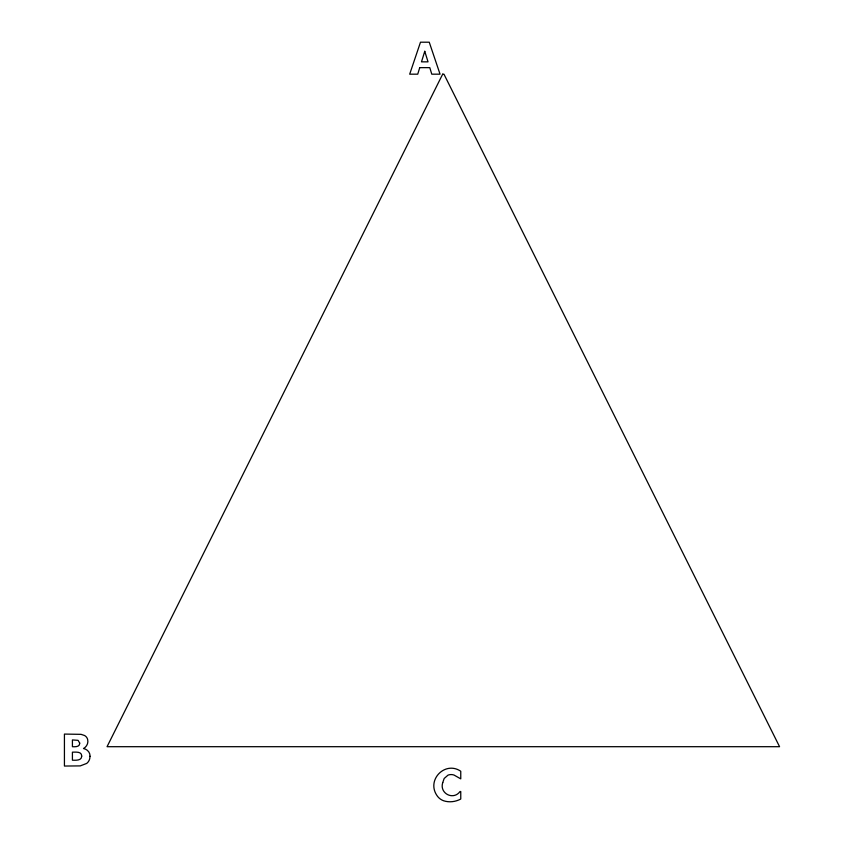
<?xml version="1.0" encoding="UTF-8"?>
<svg xmlns="http://www.w3.org/2000/svg" width="844" height="844" viewBox="0 0 844 844"><rect width="100%" height="100%" fill="white"/><g stroke="black" fill="none" stroke-linecap="round" stroke-linejoin="round"><path stroke-width="1.27" d="M442.741 782.599C439.186 793.423 453.344 800.713 460.033 791.535L460.761 791.535L460.761 799.046C455.496 801.842 449.145 802.665 443.459 800.713A13.588 13.588 0 0 1 436.643 795.059C426.6 779.508 445.358 760.729 460.761 771.247L460.761 778.864L454.03 775.056A8.957 8.957 0 0 0 448.037 775.119L444.187 778.463L442.741 782.599M90.002 756.256L89.77 758.492A8.535 8.535 0 0 1 86.668 763.43L80.254 765.898L64.429 766.046L64.429 734.08L81.056 734.343L84.463 735.472A6.151 6.151 0 0 1 87.66 739.608C88.599 743.184 86.552 746.951 83.472 748.522C87.164 749.219 90.255 752.331 90.002 756.256M81.731 756.108C81.741 760.803 75.612 760.275 72.415 760.191L72.415 752.173C75.644 752.183 81.784 751.276 81.731 756.108M79.716 743.11C79.895 747.088 75.158 746.834 72.415 746.697L72.415 739.935L78.081 740.346L79.716 743.11M419.732 67.647L417.738 74.177L409.688 74.177L420.491 42.2L429.248 42.2L440.051 74.177L431.78 74.177L429.786 67.647L419.732 67.647M424.764 51.305L421.494 61.844L428.024 61.844L424.764 51.305M442.667 74.177L107.051 746.697L779.571 746.697L443.955 74.177L442.667 74.177"/></g></svg>
